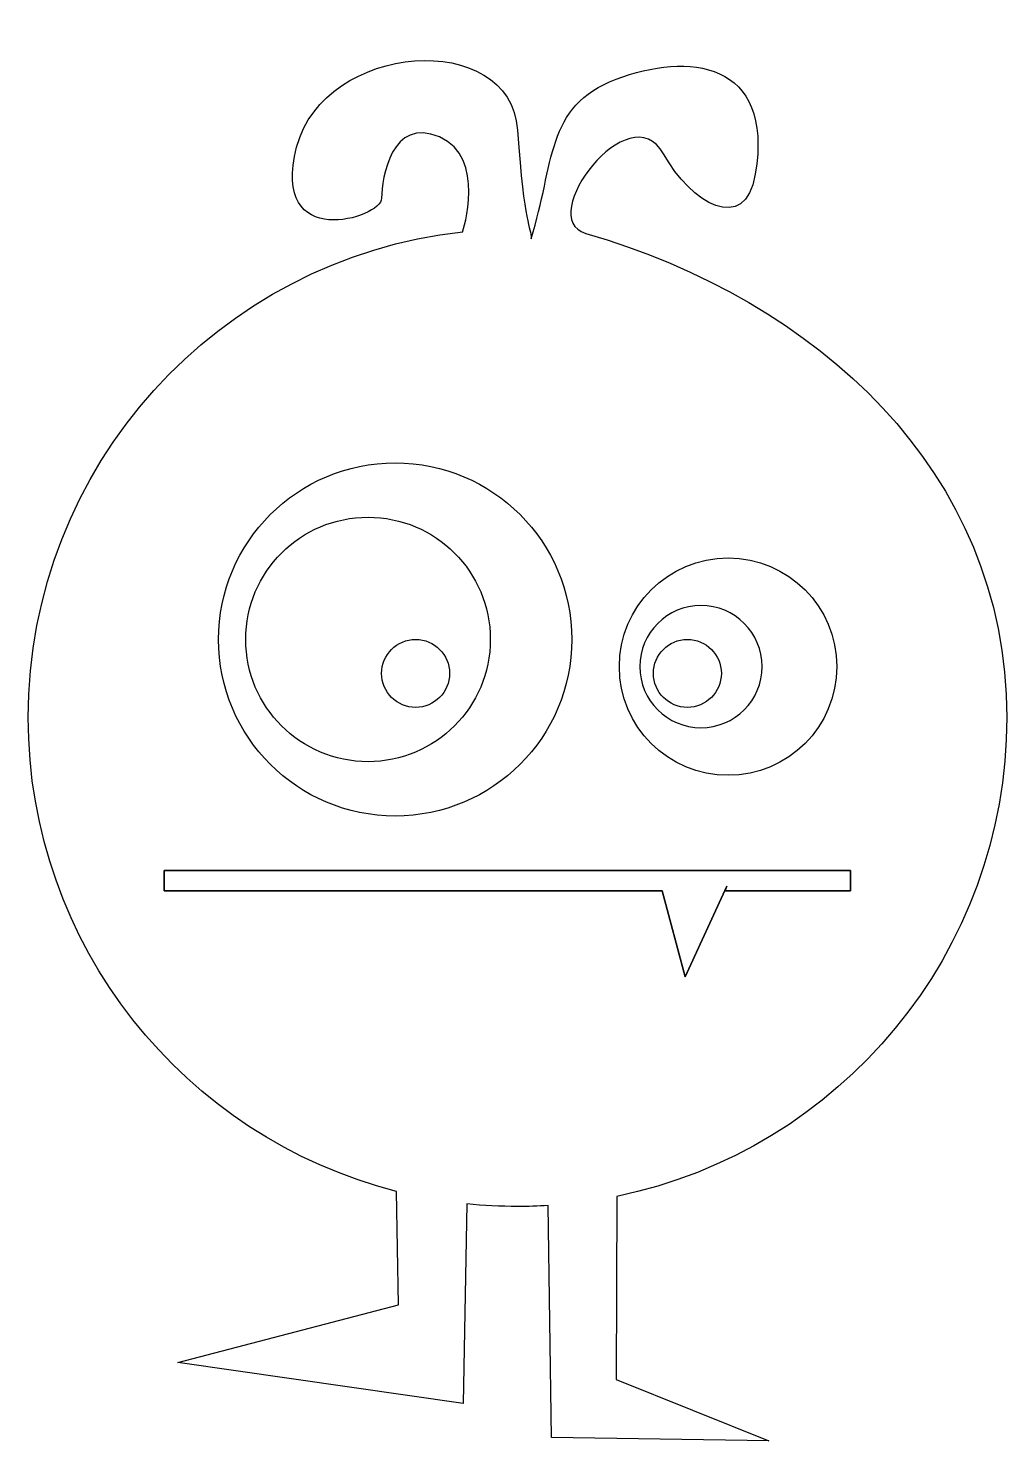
# Model space of a CAD drawing. Header units: centimetres. Extents: x -7 to 7.3, y -10.5 to 10.1.
import ezdxf

# ---------------------------------------------------------------- set-up
doc = ezdxf.new("R2010")
doc.units = ezdxf.units.CM
doc.header["$MEASUREMENT"] = 0
doc.layers.add('Camada 1', color=7, linetype='Continuous')

msp = doc.modelspace()

# ---------------------------------------------------------------- linework, layer by layer
at = {"layer": 'Camada 1', "color": 7, "lineweight": 25}
for centre, major_axis in [((-1.64702, 1.19213), (0, 2.57966)), ((3.21462, 0.79526), (0, 1.58747)), ((-1.34936, 0.69604), (0, 0.49609)), ((2.61934, 0.69604), (0, 0.49609))]:
    msp.add_ellipse(centre, major_axis=major_axis, ratio=1, dxfattribs=at)
at = {"layer": 'Camada 1'}
msp.add_ellipse((-2.04389, 1.19213), major_axis=(0, 1.78591), ratio=1, dxfattribs=at)
msp.add_open_spline([(1.58878, -6.94523), (4.83892, -6.27549), (7.28253, -3.39743), (7.28253, 0.05115), (7.28253, 0.05115), (7.28253, 3.65864), (4.5025, 6.14564), (1.13491, 7.12582), (1.13491, 7.12582), (0.38691, 7.34363), (1.77597, 9.17915), (2.27206, 8.28618), (2.27206, 8.28618), (2.67084, 7.56842), (3.46266, 7.09558), (3.61149, 7.98852), (3.61149, 7.98852), (3.88978, 9.65854), (2.61933, 9.77443), (1.57753, 9.37756), (1.57753, 9.37756), (0.53576, 8.98068), (0.68459, 8.13733), (0.33732, 7.04595), (0.33732, 7.04595), (0.33732, 7.24439), (0.2381, 7.19478), (0.13888, 8.63342), (0.13888, 8.63342), (0.03617, 10.12244), (-2.68883, 9.92324), (-3.08568, 8.38537), (-3.08568, 8.38537), (-3.48256, 6.84751), (-1.84547, 7.34357), (-1.84547, 7.64123), (-1.84547, 7.64123), (-1.84547, 7.93889), (-1.69664, 8.83186), (-1.00211, 8.5342), (-1.00211, 8.5342), (-0.30758, 8.23654), (-0.66104, 7.15019), (-0.66104, 7.15019), (-0.66104, 7.15019), (-4.22977, 6.75256), (-7.00475, 3.72605), (-7.00475, 0.05114), (-7.00475, 0.05114), (-7.00475, -3.28348), (-4.71983, -6.08444), (-1.63035, -6.87158), (-1.63035, -6.87158), (-1.63035, -6.87158), (-1.59741, -8.53115), (-1.59741, -8.53115), (-1.59741, -8.53115), (-1.59741, -8.53115), (-4.82197, -9.37448), (-4.82197, -9.37448), (-4.82197, -9.37448), (-4.82197, -9.37448), (-0.65484, -9.96979), (-0.65484, -9.96979), (-0.65484, -9.96979), (-0.65484, -9.96979), (-0.60097, -7.0545), (-0.60097, -7.0545), (-0.60097, -7.0545), (-0.35795, -7.07969), (-0.1107, -7.09249), (0.13888, -7.09249), (0.13888, -7.09249), (0.28927, -7.09249), (0.4381, -7.08783), (0.58613, -7.07855), (0.58613, -7.07855), (0.58613, -7.07855), (0.63497, -10.46588), (0.63497, -10.46588), (0.63497, -10.46588), (0.63497, -10.46588), (3.80992, -10.51549), (3.80992, -10.51549), (3.80992, -10.51549), (3.80992, -10.51549), (1.57752, -9.62252), (1.57752, -9.62252), (1.57752, -9.62252), (1.57752, -9.62252), (1.58878, -6.94523), (1.58878, -6.94523)], degree=3, knots=[0, 0, 0, 0, 0.04166667, 0.04166667, 0.04166667, 0.04166667, 0.08333333, 0.08333333, 0.08333333, 0.08333333, 0.125, 0.125, 0.125, 0.125, 0.16666667, 0.16666667, 0.16666667, 0.16666667, 0.20833333, 0.20833333, 0.20833333, 0.20833333, 0.25, 0.25, 0.25, 0.25, 0.29166667, 0.29166667, 0.29166667, 0.29166667, 0.33333333, 0.33333333, 0.33333333, 0.33333333, 0.375, 0.375, 0.375, 0.375, 0.41666667, 0.41666667, 0.41666667, 0.41666667, 0.45833333, 0.45833333, 0.45833333, 0.45833333, 0.5, 0.5, 0.5, 0.5, 0.54166667, 0.54166667, 0.54166667, 0.54166667, 0.58333333, 0.58333333, 0.58333333, 0.58333333, 0.625, 0.625, 0.625, 0.625, 0.66666667, 0.66666667, 0.66666667, 0.66666667, 0.70833333, 0.70833333, 0.70833333, 0.70833333, 0.75, 0.75, 0.75, 0.75, 0.79166667, 0.79166667, 0.79166667, 0.79166667, 0.83333333, 0.83333333, 0.83333333, 0.83333333, 0.875, 0.875, 0.875, 0.875, 0.91666667, 0.91666667, 0.91666667, 0.91666667, 1, 1, 1, 1], dxfattribs=at)
at = {"layer": 'Camada 1', "lineweight": 25}
for points, knots in [([(1.9248, 0.79526), (1.9248, 1.28823), (2.32477, 1.68823), (2.81774, 1.68823), (2.81774, 1.68823), (3.31074, 1.68823), (3.71071, 1.28826), (3.71071, 0.79526), (3.71071, 0.79526), (3.71071, 0.30226), (3.31074, -0.09771), (2.81774, -0.09771), (2.81774, -0.09771), (2.32478, -0.09768), (1.9248, 0.30226), (1.9248, 0.79526)], [0, 0, 0, 0, 0.2, 0.2, 0.2, 0.2, 0.4, 0.4, 0.4, 0.4, 0.6, 0.6, 0.6, 0.6, 1, 1, 1, 1]), ([(3.17549, -2.47888), (3.17549, -2.47888), (5.00053, -2.47888), (5.00053, -2.47888), (5.00053, -2.47888), (5.00053, -2.47888), (5.00053, -2.18125), (5.00053, -2.18125), (5.00053, -2.18125), (5.00053, -2.18125), (-5.0204, -2.18125), (-5.0204, -2.18125), (-5.0204, -2.18125), (-5.0204, -2.18125), (-5.0204, -2.47888), (-5.0204, -2.47888), (-5.0204, -2.47888), (-5.0204, -2.47888), (2.25114, -2.47888), (2.25114, -2.47888), (2.25114, -2.47888), (2.25114, -2.47888), (2.58756, -3.73735), (2.58756, -3.73735), (2.58756, -3.73735), (2.58756, -3.73735), (3.19642, -2.41379), (3.19642, -2.41379)], [0, 0, 0, 0, 0.125, 0.125, 0.125, 0.125, 0.25, 0.25, 0.25, 0.25, 0.375, 0.375, 0.375, 0.375, 0.5, 0.5, 0.5, 0.5, 0.625, 0.625, 0.625, 0.625, 0.75, 0.75, 0.75, 0.75, 1, 1, 1, 1])]:
    msp.add_open_spline(points, degree=3, knots=knots, dxfattribs=at)
at = {"layer": 'Camada 1', "color": 7}
msp.add_open_spline([(3.17549, -2.47888), (3.17549, -2.47888), (5.00053, -2.47888), (5.00053, -2.47888), (5.00053, -2.47888), (5.00053, -2.47888), (5.00053, -2.18125), (5.00053, -2.18125), (5.00053, -2.18125), (5.00053, -2.18125), (-5.0204, -2.18125), (-5.0204, -2.18125), (-5.0204, -2.18125), (-5.0204, -2.18125), (-5.0204, -2.47888), (-5.0204, -2.47888), (-5.0204, -2.47888), (-5.0204, -2.47888), (2.25114, -2.47888), (2.25114, -2.47888), (2.25114, -2.47888), (2.25114, -2.47888), (2.58756, -3.73735), (2.58756, -3.73735), (2.58756, -3.73735), (2.58756, -3.73735), (3.19642, -2.41379), (3.19642, -2.41379), (3.19642, -2.41379), (3.19642, -2.41379), (3.17549, -2.47888), (3.17549, -2.47888)], degree=3, knots=[0, 0, 0, 0, 0.11111111, 0.11111111, 0.11111111, 0.11111111, 0.22222222, 0.22222222, 0.22222222, 0.22222222, 0.33333333, 0.33333333, 0.33333333, 0.33333333, 0.44444444, 0.44444444, 0.44444444, 0.44444444, 0.55555556, 0.55555556, 0.55555556, 0.55555556, 0.66666667, 0.66666667, 0.66666667, 0.66666667, 0.77777778, 0.77777778, 0.77777778, 0.77777778, 1, 1, 1, 1], dxfattribs=at)

doc.saveas('drawing.dxf')
